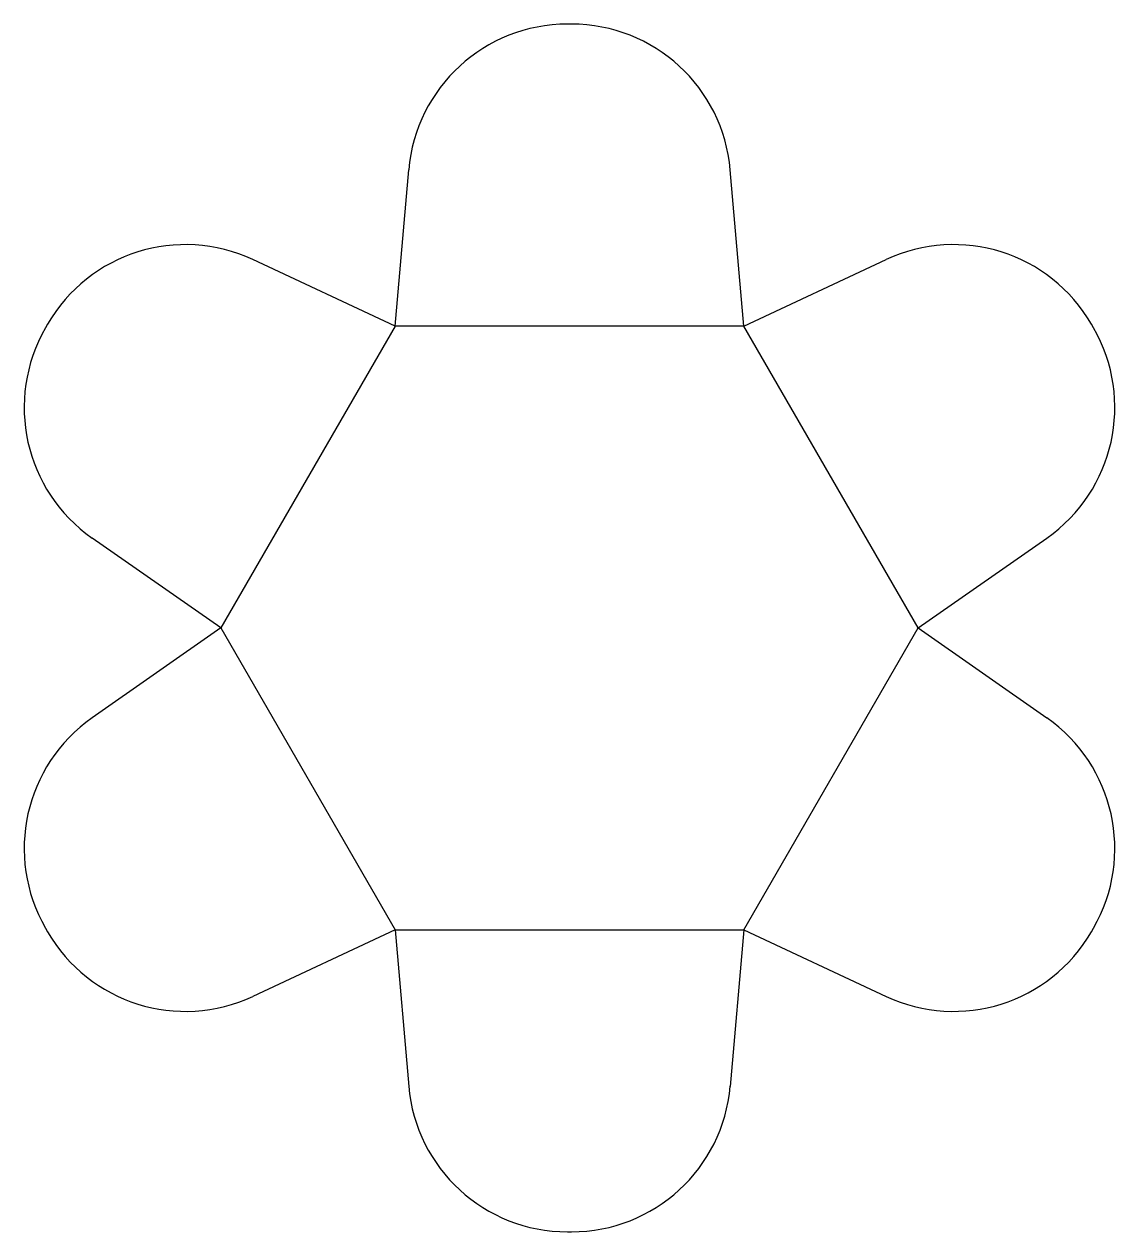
# Model space of a CAD drawing. Header units: millimetres. Extents: x 128 to 326, y -106 to 114.
import ezdxf

# ---------------------------------------------------------------- set-up
doc = ezdxf.new("R2010")
doc.units = ezdxf.units.MM
doc.header["$MEASUREMENT"] = 0

msp = doc.modelspace()

# ---------------------------------------------------------------- linework, layer by layer
for p, q in [((227.3, 113.88), (226.54, 113.88)), ((195.19, 58.91), (197.65, 87.38)), ((258.66, 58.91), (256.19, 87.38)), ((195.19, 58.91), (169.3, 71.01)), ((258.66, 58.91), (284.55, 71.01)), ((131.9, 59.24), (131.52, 58.58)), ((322.32, 58.58), (321.95, 59.24)), ((163.45, 3.94), (140.02, 20.31)), ((290.4, 3.94), (313.82, 20.31)), ((163.45, 3.94), (140.02, -12.43)), ((290.4, 3.94), (313.82, -12.43)), ((131.52, -50.7), (131.9, -51.36)), ((195.19, -51.03), (169.3, -63.13)), ((195.19, -51.03), (197.65, -79.51)), ((258.66, -51.03), (256.19, -79.51)), ((258.66, -51.03), (284.55, -63.13)), ((321.95, -51.36), (322.32, -50.7)), ((226.54, -106), (227.3, -106))]:
    msp.add_line(p, q)
at = {"color": 5}
for p, q in [((195.19, 58.91), (163.45, 3.94)), ((258.66, 58.91), (195.19, 58.91)), ((290.4, 3.94), (258.66, 58.91)), ((163.45, 3.94), (195.19, -51.03)), ((258.66, -51.03), (290.4, 3.94)), ((195.19, -51.03), (258.66, -51.03))]:
    msp.add_line(p, q, dxfattribs=at)
for centre, start, end in [((226.54, 84.88), 90, 175.0504), ((227.3, 84.88), 4.9496, 90), ((157.02, 44.74), 64.9496, 150), ((296.83, 44.74), 30, 115.0504), ((156.64, 44.08), 150, 235.0504), ((297.21, 44.08), 304.9496, 30), ((156.64, -36.2), 124.9496, 210), ((297.21, -36.2), 330, 55.0504), ((157.02, -36.86), 210, 295.0504), ((296.83, -36.86), 244.9496, 330), ((226.54, -77), 184.9496, 270), ((227.3, -77), 270, 355.0504)]:
    msp.add_arc(centre, 29, start, end)

doc.saveas('drawing.dxf')
